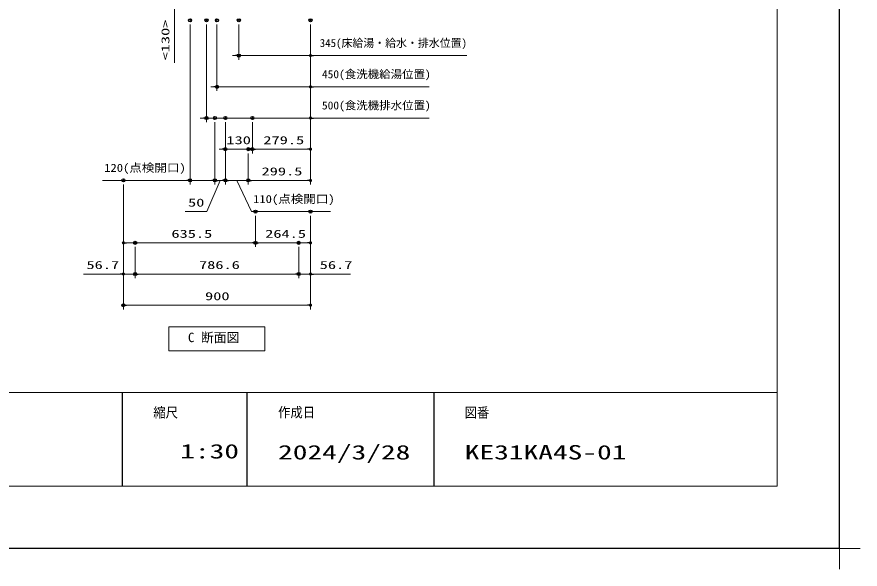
# Model space of a CAD drawing. Units: millimetres, scale not verified. Extents: x -9797 to 9797, y -4555 to 4555.
# Drawn here: x -1053 to 3002, y -4555 to -1900 of the extents above; entities that cross this region are included whole.
import ezdxf
from ezdxf.enums import TextEntityAlignment as Align

# ---------------------------------------------------------------- set-up
doc = ezdxf.new("R2010")
doc.units = ezdxf.units.MM
doc.header["$LTSCALE"] = 30
doc.header["$PDMODE"] = 32
doc.header["$PDSIZE"] = 15
for name, color, linetype, lineweight in [('0-0_0', 7, 'Continuous', 25), ('0-2_寸法ﾚｲﾔｰ', 30, 'Continuous', 13), ('0-3_DEFPOINTS', 7, 'Continuous', 25), ('0-5_図面枠', 3, 'Continuous', 15), ('0-9_一般', 7, 'Continuous', 5)]:
    doc.layers.add(name, color=color, linetype=linetype, lineweight=lineweight)
doc.styles.add('ＭＳ ゴシック', font='')
doc.styles.get('ＭＳ ゴシック').set_extended_font_data('MS Gothic')

# ---------------------------------------------------------------- blocks, each defined once
blk = doc.blocks.new('Cdanmenzu')
at = {"layer": '0-5_図面枠'}
blk.add_lwpolyline([(0, 3455.1), (13844.8, 3455.1), (13844.8, 0), (0, 0)], close=True, dxfattribs=at)
at = {"layer": '0-5_図面枠', "style": 'ＭＳ ゴシック'}
blk.add_text('C 断面図', height=1364, dxfattribs=at).set_placement((2739.6, 841.4), align=Align.BOTTOM_LEFT)
blk = doc.blocks.new('_DOT')
at = {"layer": '0-0_0', "color": 30}
blk.add_line((-15, 0), (-30, 0), dxfattribs=at)
for points in [[(0, 0), (-15, 0), (-14.88, 1.88)], [(0, 0), (-14.88, -1.88), (-15, 0)], [(0, 0), (-14.88, 1.88), (-14.53, 3.73)], [(0, 0), (-14.53, -3.73), (-14.88, -1.88)], [(0, 0), (-14.53, 3.73), (-13.95, 5.52)], [(0, 0), (-13.95, -5.52), (-14.53, -3.73)], [(0, 0), (-13.95, 5.52), (-13.14, 7.23)], [(0, 0), (-13.14, -7.23), (-13.95, -5.52)], [(0, 0), (-13.14, 7.23), (-12.14, 8.82)], [(0, 0), (-12.14, -8.82), (-13.14, -7.23)], [(0, 0), (-12.14, 8.82), (-10.93, 10.27)], [(0, 0), (-10.93, -10.27), (-12.14, -8.82)], [(0, 0), (-10.93, 10.27), (-9.56, 11.56)], [(0, 0), (-9.56, -11.56), (-10.93, -10.27)], [(0, 0), (-9.56, 11.56), (-8.04, 12.66)], [(0, 0), (-8.04, -12.66), (-9.56, -11.56)], [(0, 0), (-8.04, 12.66), (-6.39, 13.57)], [(0, 0), (-6.39, -13.57), (-8.04, -12.66)], [(0, 0), (-6.39, 13.57), (-4.64, 14.27)], [(0, 0), (-4.64, -14.27), (-6.39, -13.57)], [(0, 0), (-4.64, 14.27), (-2.81, 14.73)], [(0, 0), (-2.81, -14.73), (-4.64, -14.27)], [(0, 0), (-2.81, 14.73), (-0.94, 14.97)], [(0, 0), (-0.94, -14.97), (-2.81, -14.73)], [(0, 0), (-0.94, 14.97), (0.94, 14.97)], [(0, 0), (0.94, -14.97), (-0.94, -14.97)], [(0, 0), (0.94, 14.97), (2.81, 14.73)], [(0, 0), (2.81, 14.73), (4.64, 14.27)], [(0, 0), (4.64, 14.27), (6.39, 13.57)], [(0, 0), (6.39, 13.57), (8.04, 12.66)], [(0, 0), (8.04, 12.66), (9.56, 11.56)], [(0, 0), (9.56, 11.56), (10.93, 10.27)], [(0, 0), (10.93, 10.27), (12.14, 8.82)], [(0, 0), (12.14, 8.82), (13.14, 7.23)], [(0, 0), (13.14, 7.23), (13.95, 5.52)], [(0, 0), (13.95, 5.52), (14.53, 3.73)], [(0, 0), (14.53, 3.73), (14.88, 1.88)], [(0, 0), (14.88, 1.88), (15, 0)], [(0, 0), (2.81, -14.73), (0.94, -14.97)], [(0, 0), (4.64, -14.27), (2.81, -14.73)], [(0, 0), (6.39, -13.57), (4.64, -14.27)], [(0, 0), (8.04, -12.66), (6.39, -13.57)], [(0, 0), (9.56, -11.56), (8.04, -12.66)], [(0, 0), (10.93, -10.27), (9.56, -11.56)], [(0, 0), (12.14, -8.82), (10.93, -10.27)], [(0, 0), (13.14, -7.23), (12.14, -8.82)], [(0, 0), (13.95, -5.52), (13.14, -7.23)], [(0, 0), (14.53, -3.73), (13.95, -5.52)], [(0, 0), (14.88, -1.88), (14.53, -3.73)], [(0, 0), (15, 0), (14.88, -1.88)]]:
    blk.add_solid(points, dxfattribs=at)
blk = doc.blocks.new('グループ-13-1')
at = {"layer": '0-9_一般'}
for p, q in [((372249.8, -84177), (372249.8, -80193)), ((370257.8, -82185), (374241.7, -82185))]:
    blk.add_line(p, q, dxfattribs=at)

msp = doc.modelspace()

# ---------------------------------------------------------------- linework, layer by layer
at = {"layer": '0-0_0'}
for p, q in [((-547.23, -3705), (-547.23, -4155)), ((52.77, -3705), (52.77, -4155)), ((952.77, -3705), (952.77, -4155))]:
    msp.add_line(p, q, dxfattribs=at)
at = {"layer": '0-2_寸法ﾚｲﾔｰ'}
for p, q in [((-295.63, -1860.93), (-295.63, -2121.4)), ((-220.63, -1935.93), (-220.63, -2705.93)), ((-141.14, -1935.93), (-141.14, -2405.93)), ((-91.14, -1935.93), (-91.14, -2255.93)), ((13.86, -1935.93), (13.86, -2105.93)), ((358.86, -1935.93), (358.86, -2255.93)), ((358.86, -1935.93), (358.86, -2405.93)), ((358.86, -1935.93), (358.86, -2555.93)), ((358.86, -1935.93), (358.86, -2705.93)), ((358.86, -1935.93), (358.86, -2105.93)), ((-1.14, -2085.93), (-16.14, -2085.93)), ((358.86, -2085.93), (13.86, -2085.93)), ((358.86, -2085.93), (1111.15, -2085.93)), ((373.86, -2085.93), (388.86, -2085.93)), ((-106.14, -2235.93), (-121.14, -2235.93)), ((358.86, -2235.93), (-91.14, -2235.93)), ((358.86, -2235.93), (929.82, -2235.93)), ((373.86, -2235.93), (388.86, -2235.93)), ((-156.14, -2385.93), (-171.14, -2385.93)), ((358.86, -2385.93), (-141.14, -2385.93)), ((358.86, -2385.93), (929.82, -2385.93)), ((373.86, -2385.93), (388.86, -2385.93)), ((-100.63, -2405.93), (-100.63, -2705.93)), ((-100.63, -2405.93), (-100.63, -2705.93)), ((-50.63, -2405.93), (-50.63, -2555.93)), ((-50.63, -2405.93), (-50.63, -2705.93)), ((-50.63, -2405.93), (-50.63, -2705.93)), ((79.37, -2405.93), (79.37, -2555.93)), ((79.37, -2405.93), (79.37, -2555.93)), ((-65.63, -2535.93), (-80.63, -2535.93)), ((79.37, -2535.93), (-50.63, -2535.93)), ((94.37, -2535.93), (109.37, -2535.93)), ((343.86, -2535.93), (94.37, -2535.93)), ((59.37, -2555.93), (59.37, -2705.93)), ((59.37, -2555.93), (59.37, -2705.93)), ((-220.63, -2685.93), (-641.87, -2685.93)), ((-541.14, -2705.93), (-541.14, -3305.93)), ((-541.14, -2705.93), (-541.14, -3155.93)), ((-541.14, -2705.93), (-541.14, -3005.93)), ((-235.63, -2685.93), (-250.63, -2685.93)), ((-100.63, -2685.93), (-220.63, -2685.93)), ((-115.63, -2685.93), (-130.63, -2685.93)), ((-50.63, -2685.93), (-100.63, -2685.93)), ((-85.63, -2685.93), (-70.63, -2685.93)), ((-65.63, -2685.93), (-80.63, -2685.93)), ((59.37, -2685.93), (-50.63, -2685.93)), ((-35.63, -2685.93), (-20.63, -2685.93)), ((74.37, -2685.93), (89.37, -2685.93)), ((343.86, -2685.93), (74.37, -2685.93)), ((94.37, -2855.93), (94.37, -3005.93)), ((94.37, -2855.93), (94.37, -3005.93)), ((358.86, -2855.93), (358.86, -3305.93)), ((358.86, -2855.93), (358.86, -3155.93)), ((358.86, -2855.93), (358.86, -3005.93)), ((-526.14, -2985.93), (79.37, -2985.93)), ((343.86, -2985.93), (109.37, -2985.93)), ((-484.43, -3005.93), (-484.43, -3155.93)), ((-484.43, -3005.93), (-484.43, -3155.93)), ((302.17, -3005.93), (302.17, -3155.93)), ((302.17, -3005.93), (302.17, -3155.93)), ((-541.14, -3135.93), (-733.04, -3135.93)), ((-556.14, -3135.93), (-571.14, -3135.93)), ((-541.14, -3135.93), (-484.43, -3135.93)), ((-469.43, -3135.93), (287.17, -3135.93)), ((-469.43, -3135.93), (-454.43, -3135.93)), ((287.17, -3135.93), (272.17, -3135.93)), ((358.86, -3135.93), (302.17, -3135.93)), ((358.86, -3135.93), (550.77, -3135.93)), ((373.86, -3135.93), (388.86, -3135.93)), ((343.86, -3285.93), (-526.14, -3285.93))]:
    msp.add_line(p, q, dxfattribs=at)
for points in [[(-244.42, -2835.93), (-139.66, -2835.93), (-75.63, -2685.93)], [(454.94, -2835.93), (74.37, -2835.93), (4.37, -2685.93)]]:
    msp.add_lwpolyline(points, dxfattribs=at)
at = {"layer": '0-3_DEFPOINTS'}
for q in [(2902.77, 4455), (-9697.23, -4455)]:
    msp.add_line((2902.77, -4455), q, dxfattribs=at)
for p in [(-220.63, -1915.93), (-141.14, -1915.93), (-91.14, -1915.93), (13.86, -1915.93), (358.86, -1915.93), (358.86, -1915.93), (13.86, -2085.93), (-91.14, -2235.93), (-141.14, -2385.93), (-100.63, -2385.93), (-50.63, -2385.93), (-50.63, -2385.93), (-50.63, -2385.93), (79.37, -2385.93), (79.37, -2385.93), (-50.63, -2535.93), (59.37, -2535.93), (59.37, -2535.93), (79.37, -2535.93), (-541.14, -2685.93), (-541.14, -2685.93), (-220.63, -2685.93), (-100.63, -2685.93), (-50.63, -2685.93), (59.37, -2685.93), (94.37, -2835.93), (358.86, -2835.93), (358.86, -2835.93), (-484.43, -2985.93), (94.37, -2985.93), (302.17, -2985.93), (-484.43, -3135.93), (302.17, -3135.93), (-541.14, -3285.93)]:
    msp.add_point(p, dxfattribs=at)
at = {"layer": '0-5_図面枠'}
msp.add_line((-9397.23, -3705), (2602.77, -3705), dxfattribs=at)
msp.add_lwpolyline([(-9397.23, -4155), (2602.77, -4155), (2602.77, 4155), (-9397.23, 4155)], close=True, dxfattribs=at)

# ---------------------------------------------------------------- block references
at = {"layer": '0-0_0', "xscale": 0.03333333, "yscale": 0.03333333}
msp.add_blockref('Cdanmenzu', (-321.88, -3505.2), dxfattribs=at)
at = {"layer": '0-2_寸法ﾚｲﾔｰ', "xscale": 0.5, "yscale": 0.5}
for p in [(13.86, -2085.93), (-91.14, -2235.93), (-141.14, -2385.93), (-50.63, -2535.93), (358.86, -2535.93), (-220.63, -2685.93), (-100.63, -2685.93), (-50.63, -2685.93), (358.86, -2685.93), (94.37, -2985.93), (358.86, -2985.93), (-541.14, -3135.93), (302.17, -3135.93), (302.17, -3135.93), (358.86, -3285.93)]:
    msp.add_blockref('_DOT', p, dxfattribs=at)
at = {"layer": '0-2_寸法ﾚｲﾔｰ', "xscale": 0.5, "yscale": 0.5, "rotation": 180}
for p in [(358.86, -2085.93), (358.86, -2235.93), (358.86, -2385.93), (79.37, -2535.93), (79.37, -2535.93), (-100.63, -2685.93), (-50.63, -2685.93), (59.37, -2685.93), (59.37, -2685.93), (-541.14, -2985.93), (94.37, -2985.93), (-484.43, -3135.93), (-484.43, -3135.93), (358.86, -3135.93), (-541.14, -3285.93)]:
    msp.add_blockref('_DOT', p, dxfattribs=at)
at = {"layer": '0-3_DEFPOINTS', "xscale": 0.05, "yscale": 0.05}
msp.add_blockref('グループ-13-1', (-15709.72, -345.75), dxfattribs=at)

# ---------------------------------------------------------------- texts
at = {"layer": '0-2_寸法ﾚｲﾔｰ', "style": 'ＭＳ ゴシック', "width": 1.5}
msp.add_text('<130>', height=38.49, rotation=90, dxfattribs=at).set_placement((-308.23, -2109.02), align=Align.BOTTOM_LEFT)
at = {"layer": '0-2_寸法ﾚｲﾔｰ', "style": 'ＭＳ ゴシック'}
msp.add_text('345(床給湯・給水・排水位置)', height=38.48, dxfattribs=at).set_placement((403.15, -2056.19), align=Align.BOTTOM_LEFT)
for s, height, width, p in [('450(食洗機給湯位置)', 38.48, 1.05, (413.82, -2206.19)), ('500(食洗機排水位置)', 38.48, 1.05, (413.82, -2356.19)), ('130', 38.49, 1.5, (-45.63, -2523.33)), ('279.5', 38.49, 1.5, (132.15, -2523.33)), ('120(点検開口)', 38.49, 1.15, (-633.3, -2656.19)), ('299.5', 38.49, 1.5, (123.4, -2673.33)), ('110(点検開口)', 38.49, 1.15, (82.94, -2806.19)), ('50', 38.49, 1.5, (-230.13, -2823.33)), ('635.5', 38.49, 1.5, (-310.05, -2973.33)), ('264.5', 38.49, 1.5, (140.9, -2973.33)), ('56.7', 38.49, 1.5, (-718.75, -3123.33)), ('786.6', 38.49, 1.5, (-177.35, -3123.33)), ('56.7', 38.49, 1.5, (403.15, -3123.33)), ('900', 38.49, 1.5, (-148.28, -3273.33))]:
    msp.add_text(s, height=height, dxfattribs=dict(at, width=width)).set_placement(p, align=Align.BOTTOM_LEFT)
at = {"layer": '0-5_図面枠', "style": 'ＭＳ ゴシック'}
for s, height, width, p in [('縮尺', 48.39, 0.9, (-397.23, -3840.29)), ('作成日', 48.39, 0.9, (202.77, -3839.73)), ('図番', 48.39, 0.9, (1099.74, -3840.55)), ('1:30', 69.28, 1.5, (-267.8, -4043.47)), ('2024/3/28', 69.28, 1.5, (202.77, -4048.32)), ('KE31KA4S-01', 69.28, 1.5, (1100.77, -4048.32))]:
    msp.add_text(s, height=height, dxfattribs=dict(at, width=width)).set_placement(p, align=Align.BOTTOM_LEFT)

doc.saveas('drawing.dxf')
